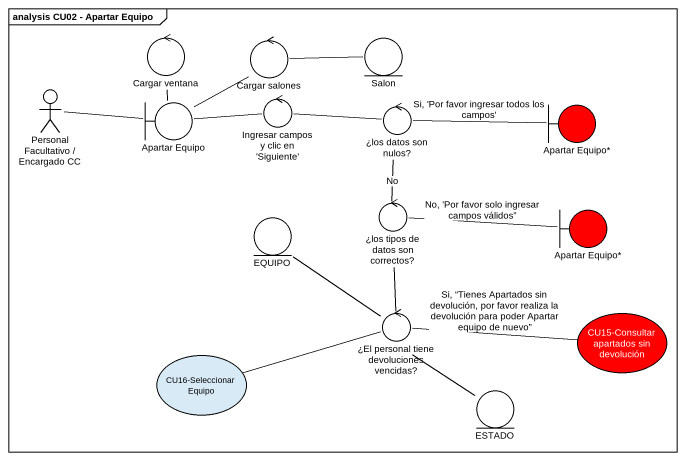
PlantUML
@startuml
mainframe analysis CU02 - Apartar Equipo
control "Cargar ventana" as Cargar_ventana
control "Cargar salones" as Cargar_salones
entity Salon
actor "Personal Facultativo / Encargado CC" as Personal_Facultativo
boundary "Apartar Equipo" as Apartar_Equipo
control "Ingresar campos y clic en 'Siguiente'" as Ingresar_campos_y_clic_en
control "¿los datos son nulos?" as los_datos_son_nulos
boundary "Apartar Equipo*" as Apartar_Equipo_2 #FF0000
entity EQUIPO
control "¿los tipos de datos son correctos?" as los_tipos_de_datos_son
boundary "Apartar Equipo*" as Apartar_Equipo_3 #FF0000
control "¿El personal tiene devoluciones vencidas?" as El_personal_tiene
usecase "CU15-Consultar apartados sin devolución" as CU15_Consultar_apartados #FF0000
usecase "CU16-Seleccionar Equipo" as CU16_Seleccionar_Equipo
entity ESTADO
Cargar_ventana -- Apartar_Equipo
Cargar_salones -- Apartar_Equipo
Salon -left- Cargar_salones
Personal_Facultativo -right- Apartar_Equipo
Apartar_Equipo -right- Ingresar_campos_y_clic_en
Ingresar_campos_y_clic_en -right- los_datos_son_nulos
los_datos_son_nulos -right- Apartar_Equipo_2 : Si, 'Por favor ingresar todos los campos'
los_datos_son_nulos -- los_tipos_de_datos_son : No
los_tipos_de_datos_son -right- Apartar_Equipo_3 : No, 'Por favor solo ingresar campos válidos”
los_tipos_de_datos_son -- El_personal_tiene
El_personal_tiene -up- EQUIPO
El_personal_tiene -right- CU15_Consultar_apartados : Si, “Tienes Apartados sin devolución, por favor realiza la devolución para poder Apartar equipo de nuevo”
El_personal_tiene -left- CU16_Seleccionar_Equipo
El_personal_tiene -- ESTADO
@enduml
